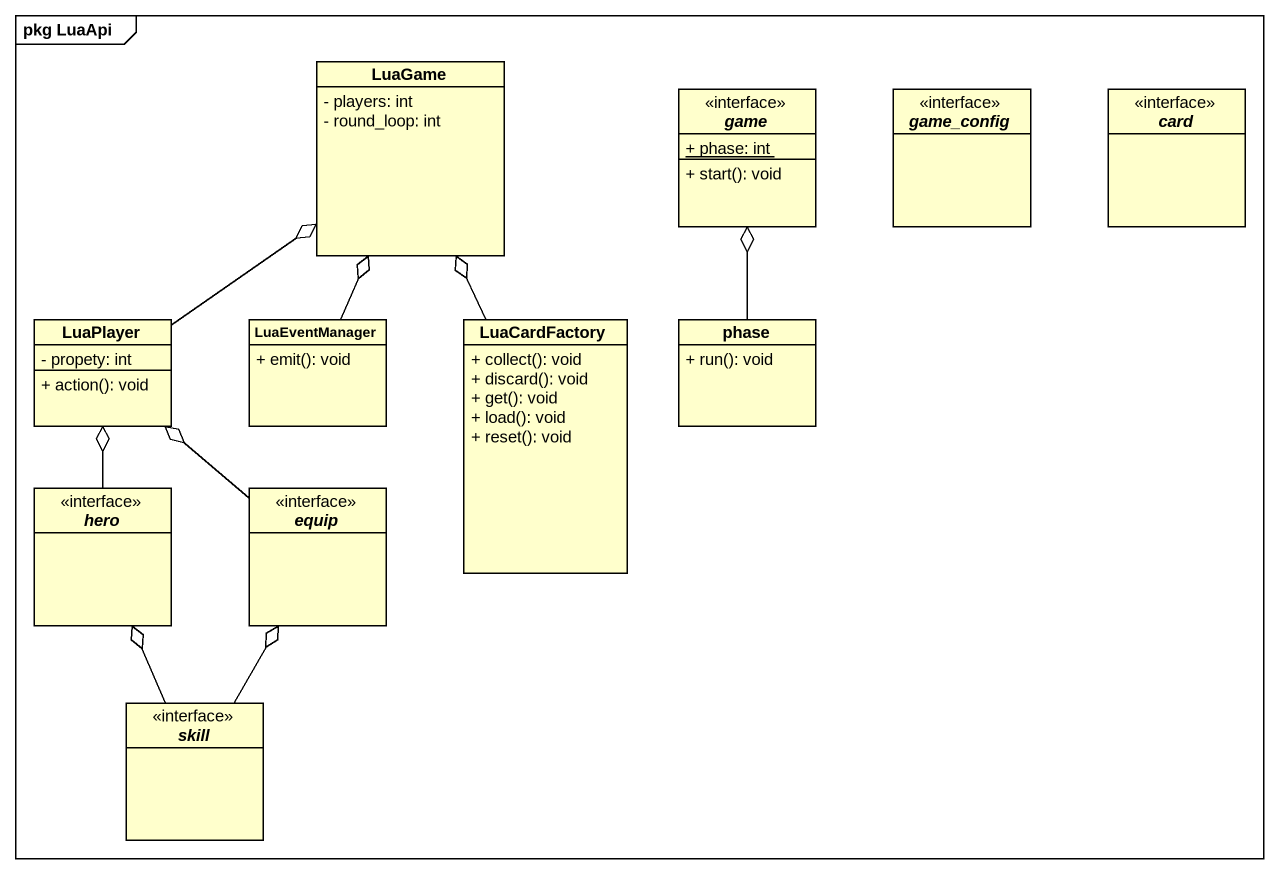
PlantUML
@startuml
mainframe pkg LuaApi
hide circle
hide empty members
skinparam classAttributeIconSize 0
class LuaGame {
  - players: int
  - round_loop: int
}
interface game <<interface>> {
  {static} + phase: int
  + start(): void
}
interface game_config <<interface>>
interface "card" as card_ <<interface>>
class LuaPlayer {
  - propety: int
  + action(): void
}
class LuaEventManager {
  + emit(): void
}
class LuaCardFactory {
  + collect(): void
  + discard(): void
  + get(): void
  + load(): void
  + reset(): void
}
class phase {
  + run(): void
}
interface hero <<interface>>
interface equip <<interface>>
interface skill <<interface>>
LuaPlayer -up-o LuaGame
LuaEventManager -up-o LuaGame
LuaCardFactory -up-o LuaGame
phase -up-o game
hero -up-o LuaPlayer
equip -up-o LuaPlayer
skill -up-o hero
skill -up-o equip
@enduml
